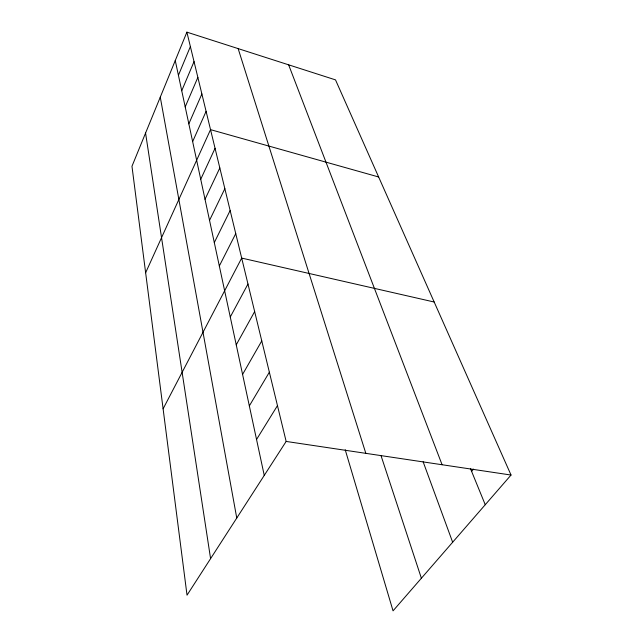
<?xml version="1.0" encoding="UTF-8"?>
<svg xmlns="http://www.w3.org/2000/svg" width="643" height="643" viewBox="0 0 643 643"><rect width="100%" height="100%" fill="white"/><g stroke="black" fill="none" stroke-linecap="round" stroke-linejoin="round"><path stroke-width="0.96" d="M186.888 32.15L131.968 166.28L187.025 595.177L286.151 441.436L186.888 32.15L335.509 79.877L511.032 475.04L393.042 610.85L345.219 449.762M178.424 75.303L190.376 46.545M181.736 90.743L194.033 61.615M185.2 106.899L197.859 77.401M188.833 123.834L201.878 93.958M192.643 141.597L206.098 111.352M145.631 272.761L210.526 129.637L378.639 176.978M200.729 179.284L215.059 148.3M205.021 199.29L219.826 167.952M209.538 220.356L224.849 188.664M214.304 242.556L230.146 210.518M219.327 265.993L235.748 233.626M163.105 408.827L241.68 258.084L434.178 302.017M230.274 317.007L247.973 284.021M236.238 344.841L254.66 311.574M242.588 374.419L261.773 340.911M249.339 405.902L269.361 372.184M256.541 439.499L277.471 405.62M471.616 471.399L473.513 469.117M286.151 441.436L511.032 475.04M470.483 468.626L485.248 504.731M288.635 64.822L442.087 464.736M423.134 461.778L452.656 542.242M381.098 455.863L421.382 578.234M238.151 48.611L365.827 453.339M175.258 60.546L264.249 475.41M160.268 97.149L236.761 518.041M145.567 133.061L210.582 558.638"/></g></svg>
